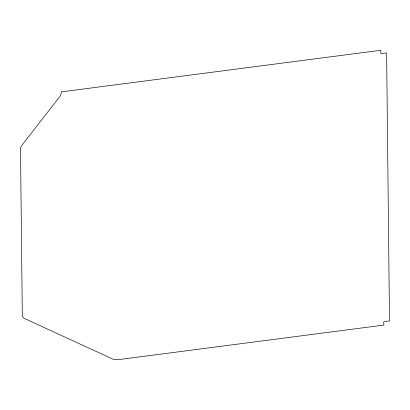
<?xml version="1.0" encoding="UTF-8"?>
<svg xmlns="http://www.w3.org/2000/svg" width="410" height="410" viewBox="0 0 410 410"><rect width="100%" height="100%" fill="white"/><g stroke="black" fill="none" stroke-linecap="round" stroke-linejoin="round"><path stroke-width="0.61" d="M61.572 91.835L60.27 95.976L21.146 146.262L20.5 147.943L22.309 316.12L24.011 318.298L113.268 359.303L117.742 359.724L383.816 325.094L383.78 321.701L389.5 320.958L386.62 52.921L380.895 53.664L380.859 50.276L61.572 91.835"/></g></svg>
